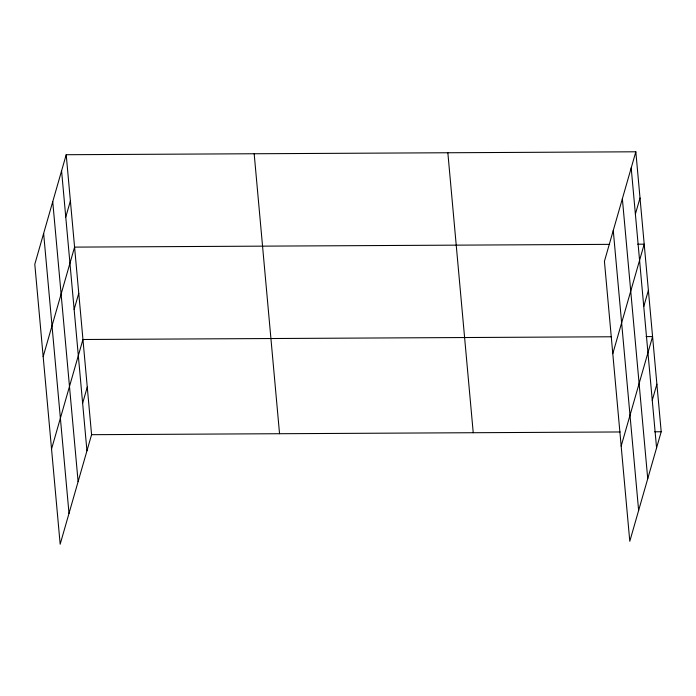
<?xml version="1.0" encoding="UTF-8"?>
<svg xmlns="http://www.w3.org/2000/svg" width="696" height="696" viewBox="0 0 696 696"><rect width="100%" height="100%" fill="white"/><g stroke="black" fill="none" stroke-linecap="round" stroke-linejoin="round"><path stroke-width="1.04" d="M66.207 154.721L34.8 264.245L60.169 544.211L91.576 434.687L66.207 154.721L635.831 151.789L661.2 431.755L629.793 541.279L604.424 261.313L635.831 151.789M65.763 217.056L70.392 200.918M43.169 356.63L74.576 247.115L609.635 244.357M74.133 309.442L78.761 293.303M51.547 449.024L82.946 339.5L611.523 336.777M82.633 403.228L87.261 387.098M635.387 214.116L640.015 197.986M612.793 353.699L644.2 244.183L637.719 244.209M643.765 306.51L648.385 290.371M621.171 446.084L652.578 336.568L646.088 336.603M652.256 400.296L656.885 384.157M91.576 434.687L620.145 431.964M654.718 431.79L661.2 431.755M631.202 167.927L656.572 447.885M622.363 198.743L647.732 478.709M613.263 230.498L638.632 510.455M447.85 152.763L473.228 432.721M254.179 153.755L279.548 433.721M61.579 170.859L86.948 450.825M52.739 201.675L78.109 481.641M43.639 233.43L69.008 513.387"/></g></svg>
